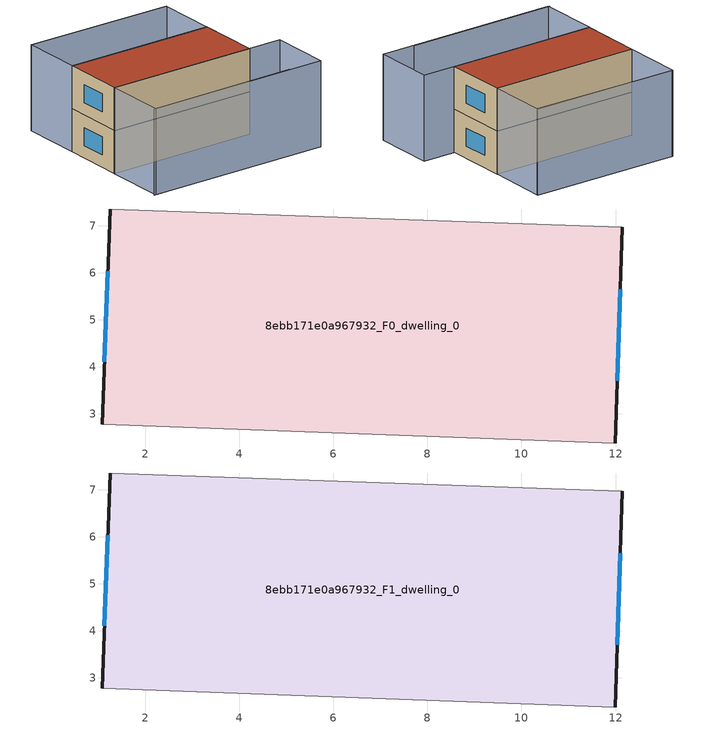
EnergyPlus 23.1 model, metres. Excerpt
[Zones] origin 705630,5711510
8ebb171e0a967932_F0_dwelling_0
 floor ground (EU_floor_Construction): 12.15,6.97 12,2.38 1.08,2.78 1.25,7.35 z0
 wall outside (EU_wall_Construction): 1.25,7.35 1.08,2.78 / 12,2.38 12.15,6.97 z0:3
 wall adiabatic (EU_wall_Construction): 1.08,2.78 12,2.38 / 12.15,6.97 1.25,7.35 z0:3
 window (EU_Window_Construction): 1.2,6.03 1.13,4.1 / 12.04,3.7 12.1,5.64 z0.87:2.13
8ebb171e0a967932_F1_dwelling_0
 floor to 8ebb171e0a967932_F0_dwelling_0 (EU_floor_Construction): 12.15,6.97 12,2.38 1.08,2.78 1.25,7.35 z3
 wall outside (EU_wall_Construction): 1.25,7.35 1.08,2.78 / 12,2.38 12.15,6.97 z3:6
 wall adiabatic (EU_wall_Construction): 1.08,2.78 12,2.38 / 12.15,6.97 1.25,7.35 z3:6
 window (EU_Window_Construction): 1.2,6.03 1.13,4.1 / 12.04,3.7 12.1,5.64 z3.87:5.13
 roof outside (EU_roof_Construction): 12,2.38 12.15,6.97 1.25,7.35 1.08,2.78 z6
shading: 0.81,-1.62 11.8,-1.95 / 12.32,11.28 1.5,11.76 / 14.41,2.3 14.26,-2.1 / 14.26,-2.1 0.9,-1.63 / 0.9,-1.63 1.06,2.78 / 1.06,2.78 14.41,2.3 / 12.32,11.33 12.14,6.92 / 12.14,6.92 1.25,7.35 / 1.25,7.35 1.43,11.76 / 1.43,11.76 12.32,11.33 z0:6
[Building]
EU S2 Campaign: North Axis=0; Terrain=City; Solar Distribution=FullExterior
[Site:Location]
London: Latitude=51.5; Longitude=-0.5; Time Zone=0; Elevation=25
[SizingPeriod:WeatherFileDays]
AnnualSizingPeriod: Begin Month=1; Begin Day of Month=1; End Month=12; End Day of Month=31; Day of Week for Start Day=Monday; Use Weather File Daylight Saving Period=No; Use Weather File Rain and Snow Indicators=No
[MATERIAL]
EU_InternalMass_Material: Roughness=MediumRough; Thickness=0.1; Conductivity=1; Density=1800; Specific Heat=900; Thermal Absorptance=0.9; Solar Absorptance=0.7; Visible Absorptance=0.7
[MATERIAL:NOMASS] Roughness=MediumRough; Thermal Absorptance=0.9; Solar Absorptance=0.7; Visible Absorptance=0.7
Name | Thermal Resistance
EU_wall_NoMass | 0.724719
EU_roof_NoMass | 2.98947
EU_floor_NoMass | 2.39157
[WINDOWMATERIAL:SIMPLEGLAZINGSYSTEM]
EU_Window_SimpleGlazing: UFactor=2.63425; Solar Heat Gain Coefficient=0.76; Visible Transmittance=0.76
[CONSTRUCTION]
EU_wall_Construction: EU_wall_NoMass
EU_roof_Construction: EU_roof_NoMass
EU_floor_Construction: EU_floor_NoMass
EU_Window_Construction: EU_Window_SimpleGlazing
EU_InternalMass_Construction: EU_InternalMass_Material
[ZONE] Type=1; Multiplier=1; Ceiling Height=autocalculate; Volume=150.163; Floor Area=autocalculate; Part of Total Floor Area=Yes
8ebb171e0a967932_F0_dwelling_0; 8ebb171e0a967932_F1_dwelling_0
[INTERNALMASS] Construction=EU_InternalMass_Construction; Surface Area=50.0544
Name | Zone or ZoneList
8ebb171e0a967932_F0_dwelling_0_EU_InternalMass | 8ebb171e0a967932_F0_dwelling_0
8ebb171e0a967932_F1_dwelling_0_EU_InternalMass | 8ebb171e0a967932_F1_dwelling_0
[OTHEREQUIPMENT] Fuel Type=Electricity; Design Level Calculation Method=Watts/Area; Power per Zone Floor Area=1; Fraction Latent=0; Fraction Radiant=0; Fraction Lost=0; Carbon Dioxide Generation Rate=0; EndUse Subcategory=EU_Step8_InternalGains
Name | Zone or ZoneList or Space or SpaceList | Schedule
EU_Step8_InternalGain_8ebb171e0a967932_F0_dwelling_0_f000 | 8ebb171e0a967932_F0_dwelling_0 | EU_Step8_GainSchedule_8ebb171e0a967932_F0_dwelling_0_f000
EU_Step8_InternalGain_8ebb171e0a967932_F1_dwelling_0_f000 | 8ebb171e0a967932_F1_dwelling_0 | EU_Step8_GainSchedule_8ebb171e0a967932_F1_dwelling_0_f000
[ZONEVENTILATION:DESIGNFLOWRATE] Schedule=EU_AlwaysOn; Design Flow Rate Calculation Method=AirChanges/Hour; Air Changes per Hour=0.418135; Ventilation Type=Natural; Fan Pressure Rise=0; Fan Total Efficiency=1; Constant Term Coefficient=1; Temperature Term Coefficient=0; Velocity Term Coefficient=0; Velocity Squared Term Coefficient=0; Minimum Indoor Temperature=-100; Maximum Indoor Temperature=100; Delta Temperature=-100; Minimum Outdoor Temperature=-100; Maximum Outdoor Temperature=100; Maximum Wind Speed=40
Name | Zone or ZoneList or Space or SpaceList
EU_ConstantAir_8ebb171e0a967932_F0_dwelling_0 | 8ebb171e0a967932_F0_dwelling_0
EU_ConstantAir_8ebb171e0a967932_F1_dwelling_0 | 8ebb171e0a967932_F1_dwelling_0
[HVACTEMPLATE:THERMOSTAT] Constant Heating Setpoint=20; Constant Cooling Setpoint=50
EU_HeatOnly_8ebb171e0a967932_F0_dwelling_0; EU_HeatOnly_8ebb171e0a967932_F1_dwelling_0
[HVACTEMPLATE:ZONE:IDEALLOADSAIRSYSTEM] System Availability Schedule=EU_AlwaysOn; Maximum Heating Supply Air Temperature=50; Minimum Cooling Supply Air Temperature=13; Maximum Heating Supply Air Humidity Ratio=0.0156; Minimum Cooling Supply Air Humidity Ratio=0.0077; Heating Limit=NoLimit; Cooling Limit=NoLimit; Heating Availability Schedule=EU_AlwaysOn; Cooling Availability Schedule=EU_CoolingOff; Dehumidification Control Type=ConstantSensibleHeatRatio; Cooling Sensible Heat Ratio=0.7; Dehumidification Setpoint=60; Humidification Control Type=None; Humidification Setpoint=30; Outdoor Air Method=None; Outdoor Air Flow Rate per Person=0.00944; Outdoor Air Flow Rate per Zone Floor Area=0; Outdoor Air Flow Rate per Zone=0; Demand Controlled Ventilation Type=None; Outdoor Air Economizer Type=NoEconomizer; Heat Recovery Type=None; Sensible Heat Recovery Effectiveness=0.7; Latent Heat Recovery Effectiveness=0.65
Name | Template Thermostat
8ebb171e0a967932_F0_dwelling_0 | EU_HeatOnly_8ebb171e0a967932_F0_dwelling_0
8ebb171e0a967932_F1_dwelling_0 | EU_HeatOnly_8ebb171e0a967932_F1_dwelling_0
[SIZING:ZONE] Zone Cooling Design Supply Air Temperature Input Method=SupplyAirTemperature; Zone Cooling Design Supply Air Temperature=13; Zone Heating Design Supply Air Temperature Input Method=SupplyAirTemperature; Zone Heating Design Supply Air Temperature=50; Zone Cooling Design Supply Air Humidity Ratio=0.008; Zone Heating Design Supply Air Humidity Ratio=0.008; Cooling Design Air Flow Method=DesignDay; Cooling Design Air Flow Rate=0; Cooling Minimum Air Flow per Zone Floor Area=0.000762; Cooling Minimum Air Flow=0; Cooling Minimum Air Flow Fraction=0.2; Heating Design Air Flow Method=DesignDay; Heating Design Air Flow Rate=0; Heating Maximum Air Flow per Zone Floor Area=0.002032; Heating Maximum Air Flow=0.141576; Heating Maximum Air Flow Fraction=0.3; Account for Dedicated Outdoor Air System=No; Dedicated Outdoor Air System Control Strategy=NeutralSupplyAir; Dedicated Outdoor Air Low Setpoint Temperature for Design=autosize; Dedicated Outdoor Air High Setpoint Temperature for Design=autosize; Zone Load Sizing Method=Sensible Load Only No Latent Load; Zone Latent Cooling Design Supply Air Humidity Ratio Input Method=HumidityRatioDifference; Zone Cooling Design Supply Air Humidity Ratio Difference=0.005; Zone Latent Heating Design Supply Air Humidity Ratio Input Method=HumidityRatioDifference; Zone Humidification Design Supply Air Humidity Ratio Difference=0.005
8ebb171e0a967932_F0_dwelling_0; 8ebb171e0a967932_F1_dwelling_0
[SCHEDULE:CONSTANT]
Name | Hourly Value
EU_AlwaysOn | 1
EU_CoolingOff | 0
[SCHEDULE:FILE] Column Number=1; Rows to Skip at Top=0; Number of Hours of Data=8760; Column Separator=Comma; Interpolate to Timestep=No; Minutes per Item=60; Adjust Schedule for Daylight Savings=Yes
Name | File
EU_Step8_GainSchedule_8ebb171e0a967932_F0_dwelling_0_f000 | ../../schedules/8ebb171e0a967932/8ebb171e0a967932_F0_dwelling_0_f000_gain.csv
EU_Step8_GainSchedule_8ebb171e0a967932_F1_dwelling_0_f000 | ../../schedules/8ebb171e0a967932/8ebb171e0a967932_F1_dwelling_0_f000_gain.csv
